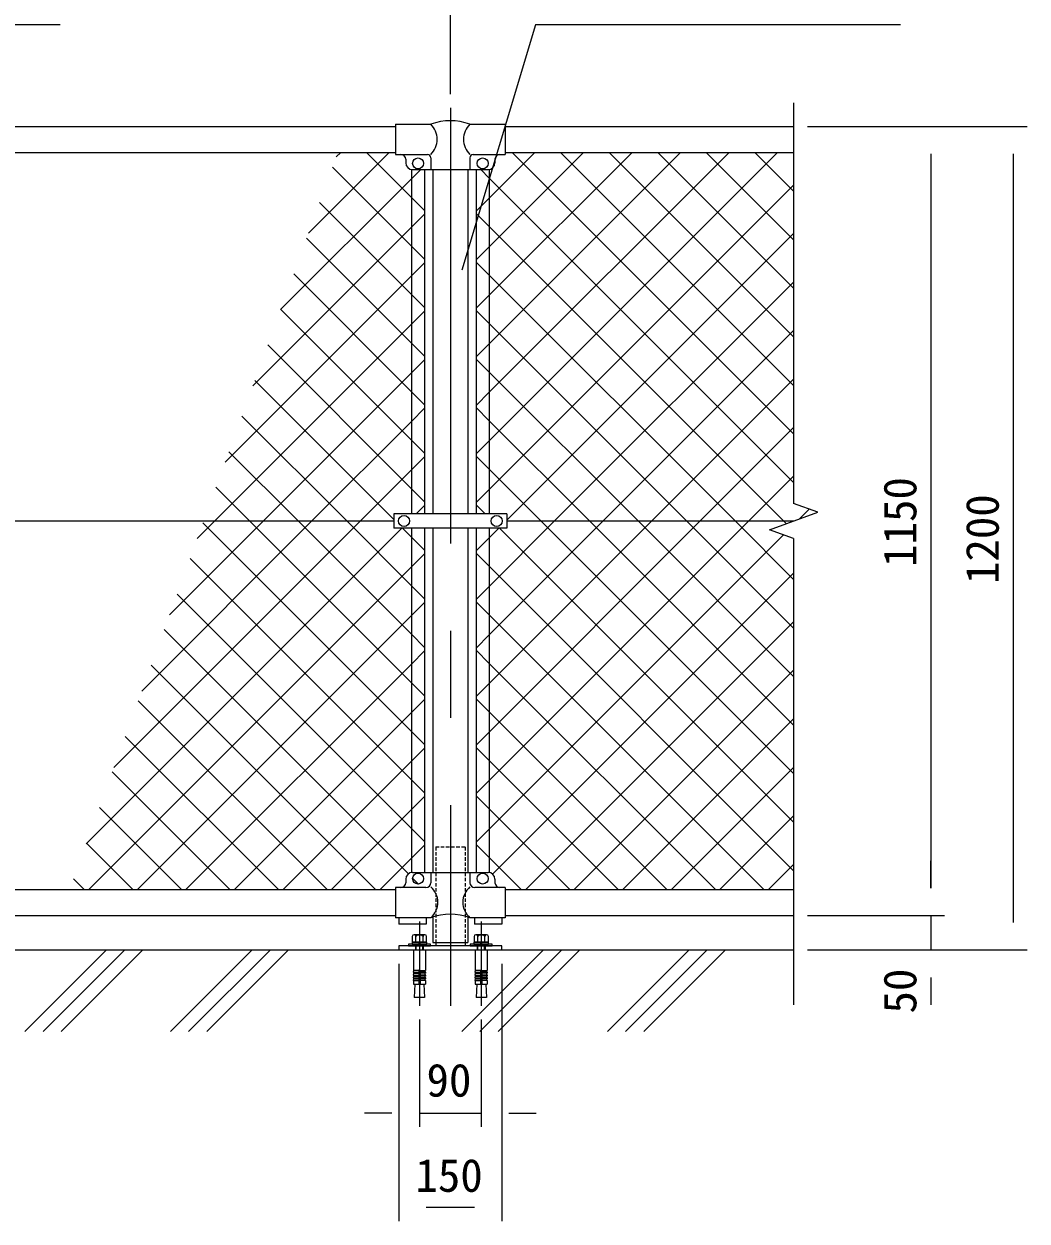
# Model space of a CAD drawing. Units: millimetres, scale not verified. Extents: x -4200 to 4200, y -2970 to 2970.
# Drawn here: x -2006 to -545, y 265 to 2009 of the extents above; entities that cross this region are included whole.
import ezdxf
from ezdxf.enums import TextEntityAlignment as Align

# ---------------------------------------------------------------- set-up
doc = ezdxf.new("R2010")
doc.units = ezdxf.units.MM
doc.header["$LTSCALE"] = 20
doc.linetypes.add('USER1', pattern=[50.8, 31.75, -6.35, 6.35, -6.35])
doc.linetypes.add('USER2', pattern=[0.375, 0.25, -0.125])
for name, color, linetype, lineweight in [('0-0_D-BMK', 2, 'USER1', 13), ('0-1_D-STR1', 1, 'Continuous', 18), ('0-2_D-STR-DIM', 7, 'Continuous', 9), ('0-5_D-STR3', 3, 'Continuous', 13), ('0-6_D-STR2', 7, 'Continuous', 9), ('0-7_D-STR-TXT', 7, 'Continuous', 9), ('0-B_D-BGD', 7, 'Continuous', 9), ('0-D_D-DCR-HCH', 7, 'Continuous', 9)]:
    doc.layers.add(name, color=color, linetype=linetype, lineweight=lineweight)
doc.styles.add('ＭＳ ゴシック', font='')
doc.styles.get('ＭＳ ゴシック').set_extended_font_data('MS Gothic')

msp = doc.modelspace()

# ---------------------------------------------------------------- linework, layer by layer
at = {"layer": '0-0_D-BMK'}
for p, q in [((-1384.97, 1887.06), (-1384.97, 578.6)), ((-1429.97, 701.6), (-1429.97, 578.6)), ((-1339.97, 701.6), (-1339.97, 578.6))]:
    msp.add_line(p, q, dxfattribs=at)
at = {"layer": '0-1_D-STR1'}
for p, q in [((-3304.97, 1860), (-1464.97, 1860)), ((-1304.97, 1860), (-884.97, 1860)), ((-3304.97, 1822), (-1464.97, 1822)), ((-1304.97, 1822), (-884.97, 1822)), ((-1410.37, 1797), (-1410.37, 1295.5)), ((-1359.57, 1797), (-1359.57, 1295.5)), ((-1410.37, 1274.5), (-1410.37, 773)), ((-1359.57, 1274.5), (-1359.57, 773)), ((-3304.97, 748), (-1464.97, 748)), ((-1304.97, 748), (-884.97, 748)), ((-3304.97, 710), (-1464.97, 710)), ((-1410.37, 707), (-1410.37, 671)), ((-1359.57, 707), (-1359.57, 671)), ((-1304.97, 710), (-884.97, 710)), ((-1410.37, 671), (-1359.57, 671))]:
    msp.add_line(p, q, dxfattribs=at)
at = {"layer": '0-2_D-STR-DIM'}
for p, q in [((-1384.97, 1907.06), (-1384.97, 2195)), ((-1384.97, 1907.06), (-1384.97, 2195)), ((-884.97, 1894.26), (-884.97, 1310.65)), ((-864.97, 1860), (-664.97, 1860)), ((-864.97, 1860), (-544.97, 1860)), ((-684.97, 1820), (-684.97, 750)), ((-564.97, 1820), (-564.97, 700)), ((-849.74, 1297.83), (-884.97, 1310.65)), ((-920.21, 1272.17), (-849.74, 1297.83)), ((-884.97, 1259.35), (-920.21, 1272.17)), ((-884.97, 1259.35), (-884.97, 580)), ((-684.97, 750), (-684.97, 790)), ((-864.97, 710), (-664.97, 710)), ((-864.97, 710), (-664.97, 710)), ((-684.97, 710), (-684.97, 660)), ((-864.97, 660), (-664.97, 660)), ((-864.97, 660), (-544.97, 660)), ((-1459.97, 640), (-1459.97, 264.99)), ((-1309.97, 640), (-1309.97, 264.99)), ((-684.97, 620), (-684.97, 580)), ((-1429.97, 558.6), (-1429.97, 402.17)), ((-1339.97, 558.6), (-1339.97, 402.17)), ((-1469.97, 422.17), (-1509.97, 422.17)), ((-1429.97, 422.17), (-1339.97, 422.17)), ((-1299.97, 422.17), (-1259.97, 422.17)), ((-1419.97, 284.99), (-1349.97, 284.99))]:
    msp.add_line(p, q, dxfattribs=at)
at = {"layer": '0-5_D-STR3'}
for p, q in [((-1464.97, 1863), (-1464.97, 1819)), ((-1464.97, 1863), (-1413.52, 1863)), ((-1356.42, 1863), (-1304.97, 1863)), ((-1304.97, 1863), (-1304.97, 1819)), ((-1464.97, 1819), (-1418.22, 1819)), ((-1413.52, 1814.3), (-1413.52, 1797)), ((-1356.42, 1814.3), (-1356.42, 1797)), ((-1351.72, 1819), (-1304.97, 1819)), ((-1449.97, 1812), (-1449.97, 1807)), ((-1441.47, 1797), (-1441.47, 1295.5)), ((-1439.97, 1797), (-1329.97, 1797)), ((-1422.47, 1797), (-1422.47, 1295.5)), ((-1347.47, 1797), (-1347.47, 1295.5)), ((-1328.47, 1797), (-1328.47, 1295.5)), ((-1319.97, 1812), (-1319.97, 1807)), ((-1467.47, 1295.5), (-1467.47, 1274.5)), ((-1302.47, 1295.5), (-1467.47, 1295.5)), ((-1302.47, 1295.5), (-1302.47, 1274.5)), ((-3307.98, 1285), (-1467.47, 1285)), ((-1302.47, 1274.5), (-1467.47, 1274.5)), ((-1441.47, 1274.5), (-1441.47, 772.89)), ((-1422.47, 1274.5), (-1422.47, 773)), ((-1347.47, 1274.5), (-1347.47, 773)), ((-1328.47, 1274.5), (-1328.47, 772.89)), ((-1302.47, 1285), (-884.97, 1285)), ((-1439.97, 773), (-1329.97, 773)), ((-1413.52, 773), (-1413.52, 758)), ((-1356.42, 773), (-1356.42, 758)), ((-1464.97, 751), (-1464.97, 707)), ((-1420.52, 751), (-1464.97, 751)), ((-1449.97, 763), (-1449.97, 758)), ((-1304.97, 751), (-1349.42, 751)), ((-1319.97, 763), (-1319.97, 758)), ((-1304.97, 751), (-1304.97, 707)), ((-1413.52, 707), (-1464.97, 707)), ((-1459.97, 707), (-1459.97, 697.7)), ((-1419.97, 697.7), (-1459.97, 697.7)), ((-1419.97, 707), (-1419.97, 697.7)), ((-1304.97, 707), (-1356.42, 707)), ((-1349.97, 707), (-1349.97, 697.7)), ((-1309.97, 697.7), (-1349.97, 697.7)), ((-1309.97, 707), (-1309.97, 697.7)), ((-1406.32, 671), (-1406.32, 666)), ((-1363.62, 671), (-1363.62, 666)), ((-1438.62, 660), (-1421.32, 660)), ((-1348.62, 660), (-1331.32, 660))]:
    msp.add_line(p, q, dxfattribs=at)
at = {"layer": '0-5_D-STR3', "linetype": 'USER2'}
for p, q in [((-1406.32, 810), (-1406.32, 671)), ((-1406.32, 810), (-1363.62, 810)), ((-1363.62, 810), (-1363.62, 671))]:
    msp.add_line(p, q, dxfattribs=at)
at = {"layer": '0-5_D-STR3', "lineweight": 18}
for p, q in [((-1422.18, 682.1), (-1437.77, 682.1)), ((-1435.97, 682.1), (-1423.97, 682.1)), ((-1332.18, 682.1), (-1347.77, 682.1)), ((-1345.97, 682.1), (-1333.97, 682.1)), ((-1445.97, 668.3), (-1445.97, 666)), ((-1413.97, 668.3), (-1445.97, 668.3)), ((-1445.97, 666), (-1413.97, 666)), ((-1419.22, 671.3), (-1440.72, 671.3)), ((-1440.72, 671.3), (-1440.72, 668.3)), ((-1440.72, 668.3), (-1419.22, 668.3)), ((-1440.37, 679.6), (-1440.37, 671.3)), ((-1440.37, 671.3), (-1419.58, 671.3)), ((-1435.97, 666), (-1435.97, 660)), ((-1435.17, 671.3), (-1435.17, 679.6)), ((-1434.89, 660), (-1434.89, 666)), ((-1431.47, 671.3), (-1430.67, 668.3)), ((-1428.47, 668.3), (-1429.28, 671.3)), ((-1425.05, 660), (-1425.05, 666)), ((-1424.78, 671.3), (-1424.78, 679.6)), ((-1423.97, 660), (-1423.97, 666)), ((-1419.58, 671.3), (-1419.58, 679.6)), ((-1419.22, 668.3), (-1419.22, 671.3)), ((-1413.97, 666), (-1413.97, 668.3)), ((-1355.97, 668.3), (-1355.97, 666)), ((-1323.97, 668.3), (-1355.97, 668.3)), ((-1355.97, 666), (-1323.97, 666)), ((-1329.22, 671.3), (-1350.72, 671.3)), ((-1350.72, 671.3), (-1350.72, 668.3)), ((-1350.72, 668.3), (-1329.22, 668.3)), ((-1350.37, 679.6), (-1350.37, 671.3)), ((-1350.37, 671.3), (-1329.58, 671.3)), ((-1345.97, 666), (-1345.97, 660)), ((-1345.17, 671.3), (-1345.17, 679.6)), ((-1344.89, 660), (-1344.89, 666)), ((-1341.47, 671.3), (-1340.67, 668.3)), ((-1338.47, 668.3), (-1339.28, 671.3)), ((-1335.05, 660), (-1335.05, 666)), ((-1334.78, 671.3), (-1334.78, 679.6)), ((-1333.97, 660), (-1333.97, 666)), ((-1329.58, 671.3), (-1329.58, 679.6)), ((-1329.22, 668.3), (-1329.22, 671.3)), ((-1323.97, 666), (-1323.97, 668.3)), ((-1438.62, 660), (-1438.62, 629.96)), ((-1421.32, 660), (-1421.32, 629.96)), ((-1348.62, 660), (-1348.62, 629.96)), ((-1331.32, 660), (-1331.32, 629.96)), ((-1430.97, 629.96), (-1438.62, 629.96)), ((-1438.62, 627.46), (-1438.19, 629.92)), ((-1430.97, 629.96), (-1430.97, 610)), ((-1428.97, 629.96), (-1421.32, 629.96)), ((-1428.97, 629.96), (-1428.97, 610)), ((-1421.32, 627.46), (-1421.76, 629.92)), ((-1340.97, 629.96), (-1348.62, 629.96)), ((-1348.62, 627.46), (-1348.19, 629.92)), ((-1340.97, 629.96), (-1340.97, 610)), ((-1338.97, 629.96), (-1331.32, 629.96)), ((-1338.97, 629.96), (-1338.97, 610)), ((-1331.32, 627.46), (-1331.76, 629.92)), ((-1438.62, 627.46), (-1430.97, 627.46)), ((-1438.62, 627.46), (-1438.62, 625.96)), ((-1438.62, 625.96), (-1430.97, 625.96)), ((-1438.62, 623.46), (-1438.19, 625.92)), ((-1438.62, 623.46), (-1430.97, 623.46)), ((-1438.62, 623.46), (-1438.62, 621.96)), ((-1438.62, 621.96), (-1430.97, 621.96)), ((-1438.62, 619.46), (-1438.19, 621.92)), ((-1438.62, 619.46), (-1430.97, 619.46)), ((-1438.62, 619.46), (-1438.62, 617.96)), ((-1438.62, 615.5), (-1438.19, 617.96)), ((-1438.62, 617.96), (-1430.97, 617.96)), ((-1438.62, 615.5), (-1430.97, 615.5)), ((-1438.62, 615.5), (-1438.62, 610)), ((-1421.32, 627.46), (-1428.97, 627.46)), ((-1421.32, 625.96), (-1428.97, 625.96)), ((-1421.32, 623.46), (-1428.97, 623.46)), ((-1421.32, 621.96), (-1428.97, 621.96)), ((-1421.32, 619.46), (-1428.97, 619.46)), ((-1421.32, 617.96), (-1428.97, 617.96)), ((-1421.32, 615.5), (-1428.97, 615.5)), ((-1421.32, 623.46), (-1421.76, 625.92)), ((-1421.32, 619.46), (-1421.76, 621.92)), ((-1421.32, 615.5), (-1421.76, 617.96)), ((-1421.32, 627.46), (-1421.32, 625.96)), ((-1421.32, 623.46), (-1421.32, 621.96)), ((-1421.32, 619.46), (-1421.32, 617.96)), ((-1421.32, 615.5), (-1421.32, 610)), ((-1348.62, 627.46), (-1340.97, 627.46)), ((-1348.62, 627.46), (-1348.62, 625.96)), ((-1348.62, 625.96), (-1340.97, 625.96)), ((-1348.62, 623.46), (-1348.19, 625.92)), ((-1348.62, 623.46), (-1340.97, 623.46)), ((-1348.62, 623.46), (-1348.62, 621.96)), ((-1348.62, 621.96), (-1340.97, 621.96)), ((-1348.62, 619.46), (-1348.19, 621.92)), ((-1348.62, 619.46), (-1340.97, 619.46)), ((-1348.62, 619.46), (-1348.62, 617.96)), ((-1348.62, 615.5), (-1348.19, 617.96)), ((-1348.62, 617.96), (-1340.97, 617.96)), ((-1348.62, 615.5), (-1340.97, 615.5)), ((-1348.62, 615.5), (-1348.62, 610)), ((-1331.32, 627.46), (-1338.97, 627.46)), ((-1331.32, 625.96), (-1338.97, 625.96)), ((-1331.32, 623.46), (-1338.97, 623.46)), ((-1331.32, 621.96), (-1338.97, 621.96)), ((-1331.32, 619.46), (-1338.97, 619.46)), ((-1331.32, 617.96), (-1338.97, 617.96)), ((-1331.32, 615.5), (-1338.97, 615.5)), ((-1331.32, 623.46), (-1331.76, 625.92)), ((-1331.32, 619.46), (-1331.76, 621.92)), ((-1331.32, 615.5), (-1331.76, 617.96)), ((-1331.32, 627.46), (-1331.32, 625.96)), ((-1331.32, 623.46), (-1331.32, 621.96)), ((-1331.32, 619.46), (-1331.32, 617.96)), ((-1331.32, 615.5), (-1331.32, 610)), ((-1438.62, 610), (-1421.32, 610)), ((-1436.47, 610), (-1437.55, 590.9)), ((-1423.48, 610), (-1422.4, 590.9)), ((-1348.62, 610), (-1331.32, 610)), ((-1346.47, 610), (-1347.55, 590.9)), ((-1333.48, 610), (-1332.4, 590.9)), ((-1422.4, 590.9), (-1437.55, 590.9)), ((-1332.4, 590.9), (-1347.55, 590.9))]:
    msp.add_line(p, q, dxfattribs=at)
at = {"layer": '0-5_D-STR3'}
msp.add_lwpolyline([(-1459.97, 660), (-1309.97, 660), (-1309.97, 666), (-1459.97, 666)], close=True, dxfattribs=at)
for centre in [(-1431.97, 1806), (-1337.97, 1806), (-1452.47, 1285), (-1317.47, 1285), (-1431.97, 764), (-1337.97, 764)]:
    msp.add_circle(centre, 8, dxfattribs=at)
for centre, radius, start, end in [((-1384.97, 1788.27), 80, 69.0916, 110.9084), ((-1434.78, 1841), 30.59, 314.01503, 45.98497), ((-1335.17, 1841), 30.59, 134.01503, 225.98497), ((-1456.97, 1812), 7, 0, 90), ((-1418.22, 1814.3), 4.7, 0, 90), ((-1351.72, 1814.3), 4.7, 90, 180), ((-1312.97, 1812), 7, 90, 180), ((-1439.97, 1807), 10, 180, 270), ((-1329.97, 1807), 10, 270, 0), ((-1439.97, 763), 10, 90, 180), ((-1329.97, 763), 10, 0, 90), ((-1456.97, 758), 7, 270, 0), ((-1420.52, 758), 7, 270, 0), ((-1432.65, 729.44), 29.48, 310.4464, 49.5536), ((-1337.3, 729.44), 29.48, 130.4464, 229.5536), ((-1349.42, 758), 7, 180, 270), ((-1312.97, 758), 7, 180, 270), ((-1384.97, 626.51), 85.4, 70.46947, 109.53053)]:
    msp.add_arc(centre, radius, start, end, dxfattribs=at)
at = {"layer": '0-5_D-STR3', "lineweight": 18}
for centre, radius, start, end in [((-1437.77, 679.5), 2.6, 2.20423, 177.79577), ((-1429.97, 675.45), 6.65, 38.61324, 141.38676), ((-1422.18, 679.5), 2.6, 2.20423, 177.79577), ((-1347.77, 679.5), 2.6, 2.20423, 177.79577), ((-1339.97, 675.45), 6.65, 38.61324, 141.38676), ((-1332.18, 679.5), 2.6, 2.20423, 177.79577), ((-1429.97, 629.96), 1, 0, 180), ((-1339.97, 629.96), 1, 0, 180)]:
    msp.add_arc(centre, radius, start, end, dxfattribs=at)
at = {"layer": '0-6_D-STR2'}
for p, q in [((-1591.66, 1704.25), (-1473.92, 1822)), ((-1551.2, 1815.43), (-1544.63, 1822)), ((-1328.47, 1755.31), (-1261.78, 1822)), ((-1328.47, 1684.6), (-1191.07, 1822)), ((-1328.47, 1613.89), (-1120.36, 1822)), ((-1328.47, 1543.18), (-1049.65, 1822)), ((-1328.47, 1472.47), (-978.94, 1822)), ((-1328.47, 1401.76), (-908.23, 1822)), ((-884.97, 1411.89), (-1295.08, 1822)), ((-884.97, 1482.6), (-1224.37, 1822)), ((-884.97, 1553.31), (-1153.66, 1822)), ((-884.97, 1624.02), (-1082.95, 1822)), ((-884.97, 1694.73), (-1012.24, 1822)), ((-884.97, 1765.45), (-941.53, 1822)), ((-1441.47, 1685.55), (-1556.58, 1800.65)), ((-1441.47, 1614.84), (-1575.44, 1748.81)), ((-1347.47, 1736.31), (-1328.47, 1755.31)), ((-1441.47, 1713.02), (-1422.47, 1732.02)), ((-1672.59, 1481.9), (-1441.47, 1713.02)), ((-1441.47, 1544.13), (-1594.31, 1696.97)), ((-1302.47, 1286.33), (-884.97, 1703.83)), ((-1422.47, 1666.55), (-1441.47, 1685.55)), ((-1347.47, 1665.6), (-1328.47, 1684.6)), ((-1441.47, 1642.31), (-1422.47, 1661.31)), ((-1328.47, 1643.26), (-1347.47, 1662.26)), ((-1713.05, 1370.73), (-1441.47, 1642.31)), ((-1441.47, 1473.42), (-1613.18, 1645.13)), ((-970.21, 1285), (-1328.47, 1643.26)), ((-1233.1, 1285), (-884.97, 1633.12)), ((-1422.47, 1595.84), (-1441.47, 1614.84)), ((-1347.47, 1594.89), (-1328.47, 1613.89)), ((-1441.47, 1402.71), (-1632.05, 1593.28)), ((-1441.47, 1571.6), (-1422.47, 1590.6)), ((-1328.47, 1572.55), (-1347.47, 1591.55)), ((-1728.07, 1285), (-1441.47, 1571.6)), ((-1040.92, 1285), (-1328.47, 1572.55)), ((-1162.39, 1285), (-884.97, 1562.41)), ((-1441.47, 1332), (-1650.92, 1541.44)), ((-1422.47, 1525.13), (-1441.47, 1544.13)), ((-1347.47, 1524.18), (-1328.47, 1543.18)), ((-1441.47, 1500.89), (-1422.47, 1519.89)), ((-1328.47, 1501.84), (-1347.47, 1520.84)), ((-1657.36, 1285), (-1441.47, 1500.89)), ((-1111.64, 1285), (-1328.47, 1501.84)), ((-1467.47, 1287.29), (-1669.79, 1489.6)), ((-1091.68, 1285), (-884.97, 1491.7)), ((-1422.47, 1454.42), (-1441.47, 1473.42)), ((-1347.47, 1453.47), (-1328.47, 1472.47)), ((-1441.47, 1430.18), (-1422.47, 1449.18)), ((-1328.47, 1431.13), (-1347.47, 1450.13)), ((-1535.9, 1285), (-1688.66, 1437.76)), ((-1182.35, 1285), (-1328.47, 1431.13)), ((-1586.65, 1285), (-1441.47, 1430.18)), ((-1020.97, 1285), (-884.97, 1420.99)), ((-1422.47, 1383.71), (-1441.47, 1402.71)), ((-1347.47, 1382.76), (-1328.47, 1401.76)), ((-1606.61, 1285), (-1707.53, 1385.92)), ((-1441.47, 1359.47), (-1422.47, 1378.47)), ((-1328.47, 1360.42), (-1347.47, 1379.42)), ((-1515.94, 1285), (-1441.47, 1359.47)), ((-1253.06, 1285), (-1328.47, 1360.42)), ((-950.26, 1285), (-884.97, 1350.28)), ((-1677.32, 1285), (-1726.4, 1334.07)), ((-1422.47, 1313), (-1441.47, 1332)), ((-1334.27, 1295.5), (-1347.47, 1308.71)), ((-1434.73, 1295.5), (-1422.47, 1307.76)), ((-876.44, 1288.11), (-862.19, 1302.36)), ((-1915.38, 814.85), (-1455.73, 1274.5)), ((-1874.91, 926.03), (-1515.94, 1285)), ((-1834.45, 1037.2), (-1586.65, 1285)), ((-1793.98, 1148.38), (-1657.36, 1285)), ((-1753.52, 1259.55), (-1728.07, 1285)), ((-1441.47, 978.44), (-1745.26, 1282.23)), ((-1441.47, 1049.15), (-1677.32, 1285)), ((-1441.47, 1119.86), (-1606.61, 1285)), ((-1441.47, 1190.57), (-1535.9, 1285)), ((-1328.47, 1189.62), (-1233.1, 1285)), ((-1328.47, 1118.91), (-1162.39, 1285)), ((-1328.47, 1048.2), (-1091.68, 1285)), ((-1328.47, 977.49), (-1020.97, 1285)), ((-1328.47, 906.78), (-950.26, 1285)), ((-884.97, 846.21), (-1313.27, 1274.5)), ((-884.97, 916.92), (-1253.06, 1285)), ((-884.97, 987.63), (-1182.35, 1285)), ((-884.97, 1058.34), (-1111.64, 1285)), ((-884.97, 1129.05), (-1040.92, 1285)), ((-884.97, 1199.76), (-970.21, 1285)), ((-1441.47, 907.73), (-1764.13, 1230.39)), ((-1441.47, 1218.04), (-1422.47, 1237.04)), ((-1911.52, 748), (-1441.47, 1218.04)), ((-1323.37, 770.47), (-884.97, 1208.86)), ((-1422.47, 1171.57), (-1441.47, 1190.57)), ((-1347.47, 1170.62), (-1328.47, 1189.62)), ((-1441.47, 837.02), (-1783, 1178.55)), ((-1441.47, 1147.33), (-1422.47, 1166.33)), ((-1328.47, 1148.29), (-1347.47, 1167.29)), ((-1840.81, 748), (-1441.47, 1147.33)), ((-928.19, 748), (-1328.47, 1148.29)), ((-1275.12, 748), (-884.97, 1138.15)), ((-1446.07, 770.9), (-1801.87, 1126.71)), ((-1422.47, 1100.86), (-1441.47, 1119.86)), ((-1347.47, 1099.91), (-1328.47, 1118.91)), ((-1441.47, 1076.62), (-1422.47, 1095.62)), ((-1328.47, 1077.57), (-1347.47, 1096.57)), ((-1493.87, 748), (-1820.74, 1074.87)), ((-1770.1, 748), (-1441.47, 1076.62)), ((-998.9, 748), (-1328.47, 1077.57)), ((-1204.41, 748), (-884.97, 1067.44)), ((-1422.47, 1030.15), (-1441.47, 1049.15)), ((-1347.47, 1029.2), (-1328.47, 1048.2)), ((-1564.59, 748), (-1839.61, 1023.02)), ((-1441.47, 1005.91), (-1422.47, 1024.91)), ((-1328.47, 1006.86), (-1347.47, 1025.86)), ((-1699.39, 748), (-1441.47, 1005.91)), ((-1069.61, 748), (-1328.47, 1006.86)), ((-1133.7, 748), (-884.97, 996.73)), ((-1422.47, 959.44), (-1441.47, 978.44)), ((-1347.47, 958.49), (-1328.47, 977.49)), ((-1635.3, 748), (-1858.48, 971.18)), ((-1441.47, 935.2), (-1422.47, 954.2)), ((-1328.47, 936.15), (-1347.47, 955.15)), ((-1628.68, 748), (-1441.47, 935.2)), ((-1140.32, 748), (-1328.47, 936.15)), ((-1062.99, 748), (-884.97, 926.02)), ((-1706.01, 748), (-1877.35, 919.34)), ((-1422.47, 888.73), (-1441.47, 907.73)), ((-1347.47, 887.78), (-1328.47, 906.78)), ((-1441.47, 864.49), (-1422.47, 883.49)), ((-1328.47, 865.44), (-1347.47, 884.44)), ((-1776.72, 748), (-1896.22, 867.5)), ((-1557.97, 748), (-1441.47, 864.49)), ((-1211.03, 748), (-1328.47, 865.44)), ((-992.28, 748), (-884.97, 855.31)), ((-1422.47, 818.02), (-1441.47, 837.02)), ((-1847.43, 748), (-1915.08, 815.66)), ((-1441.47, 793.78), (-1422.47, 812.78)), ((-1328.47, 794.73), (-1347.47, 813.73)), ((-1487.26, 748), (-1441.47, 793.78)), ((-1281.74, 748), (-1328.47, 794.73)), ((-921.57, 748), (-884.97, 784.6)), ((-1918.14, 748), (-1933.95, 763.81)), ((-1431.2, 756.04), (-1439.91, 764.75))]:
    msp.add_line(p, q, dxfattribs=at)
for points in [[(-1422.47, 1737.26), (-1441.47, 1756.26), (-1507.21, 1822)], [(-1632.13, 1593.08), (-1441.47, 1783.73), (-1428.2, 1797)], [(-884.97, 1341.18), (-1328.47, 1784.68), (-1340.79, 1797)], [(-1347.47, 1312.04), (-1328.47, 1331.04), (-884.97, 1774.54)], [(-895.63, 1281.12), (-899.5, 1285), (-1328.47, 1713.97), (-1347.47, 1732.97)], [(-1422.47, 1242.29), (-1441.47, 1261.29), (-1454.69, 1274.5)], [(-1347.47, 1241.33), (-1328.47, 1260.33), (-1314.31, 1274.5)], [(-1347.47, 817.07), (-1328.47, 836.07), (-899.8, 1264.74)], [(-884.97, 775.5), (-1328.47, 1219), (-1347.47, 1238)]]:
    msp.add_lwpolyline(points, dxfattribs=at)
at = {"layer": '0-7_D-STR-TXT'}
for points in [[(-1953.16, 2008), (-2489.46, 2008), (-2548.1, 1851.43)], [(-729.36, 2008), (-1261.02, 2008), (-1368.3, 1650.38)]]:
    msp.add_lwpolyline(points, dxfattribs=at)
at = {"layer": '0-B_D-BGD'}
msp.add_line((-3709.97, 660), (-884.97, 660), dxfattribs=at)
at = {"layer": '0-D_D-DCR-HCH'}
for p, q in [((-2004.78, 540.94), (-1885.71, 660)), ((-1978.26, 540.94), (-1859.2, 660)), ((-1951.74, 540.94), (-1832.68, 660)), ((-1792.64, 540.94), (-1673.58, 660)), ((-1766.13, 540.94), (-1647.07, 660)), ((-1739.61, 540.94), (-1620.55, 660)), ((-1368.38, 540.94), (-1249.32, 660)), ((-1341.86, 540.94), (-1222.8, 660)), ((-1315.35, 540.94), (-1196.29, 660)), ((-1156.25, 540.94), (-1037.19, 660)), ((-1129.73, 540.94), (-1010.67, 660)), ((-1103.22, 540.94), (-984.15, 660))]:
    msp.add_line(p, q, dxfattribs=at)

# ---------------------------------------------------------------- texts
at = {"layer": '0-2_D-STR-DIM', "style": 'ＭＳ ゴシック'}
for s, p in [('1150', (-691.72, 1218.1)), ('1200', (-571.72, 1193.1)), ('50', (-691.72, 567.37))]:
    msp.add_text(s, height=48.09, rotation=90, dxfattribs=at).set_placement(p, align=Align.BOTTOM_LEFT)
for s, p in [('90', (-1419.72, 431.84)), ('150', (-1435.9, 293.13))]:
    msp.add_text(s, height=48.09, dxfattribs=at).set_placement(p, align=Align.BOTTOM_LEFT)

doc.saveas('drawing.dxf')
